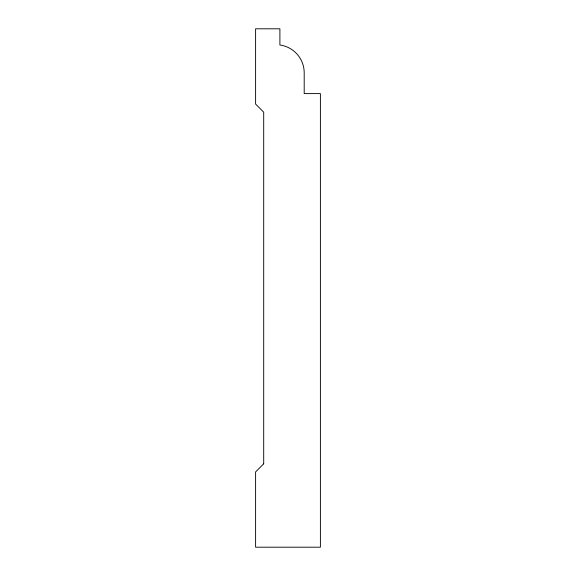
<?xml version="1.0" encoding="UTF-8"?>
<svg xmlns="http://www.w3.org/2000/svg" width="576" height="576" viewBox="0 0 576 576"><rect width="100%" height="100%" fill="white"/><g stroke="black" fill="none" stroke-linecap="round" stroke-linejoin="round"><path stroke-width="0.86" d="M263.7 463.824L255.6 471.924L255.6 547.2L320.4 547.2L320.4 93.6L304.2 93.6L304.2 73.354A28.102 28.102 0 0 0 279.9 45L279.9 28.8L255.6 28.8L255.6 104.076L263.7 112.176L263.7 463.824"/></g></svg>
